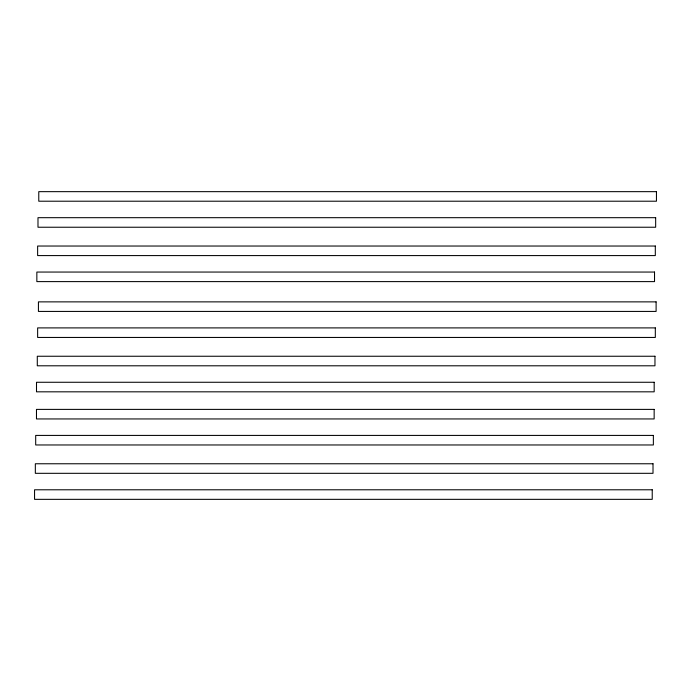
<?xml version="1.0" encoding="UTF-8"?>
<svg xmlns="http://www.w3.org/2000/svg" width="691" height="691" viewBox="0 0 691 691"><rect width="100%" height="100%" fill="white"/><g stroke="black" fill="none" stroke-linecap="round" stroke-linejoin="round"><path stroke-width="1.04" d="M656.45 191.657L38.774 191.657L38.774 201.211L656.45 201.211L656.45 191.657M655.664 217.682L37.988 217.682L37.988 227.235L655.664 227.235L655.664 217.682M655.31 246.031L37.634 246.031L37.634 255.584L655.31 255.584L655.31 246.031M654.524 272.055L36.848 272.055L36.848 281.608L654.524 281.608L654.524 272.055M656.105 301.872L38.428 301.872L38.428 311.425L656.105 311.425L656.105 301.872M655.318 327.897L37.642 327.897L37.642 337.45L655.318 337.45L655.318 327.897M654.964 356.245L37.288 356.245L37.288 365.798L654.964 365.798L654.964 356.245M654.178 382.27L36.502 382.27L36.502 391.823L654.178 391.823L654.178 382.27M654.152 409.392L36.476 409.392L36.476 418.945L654.152 418.945L654.152 409.392M653.366 435.416L35.69 435.416L35.69 444.969L653.366 444.969L653.366 435.416M653.012 463.765L35.336 463.765L35.336 473.318L653.012 473.318L653.012 463.765M652.226 489.789L34.55 489.789L34.55 499.343L652.226 499.343L652.226 489.789"/></g></svg>
